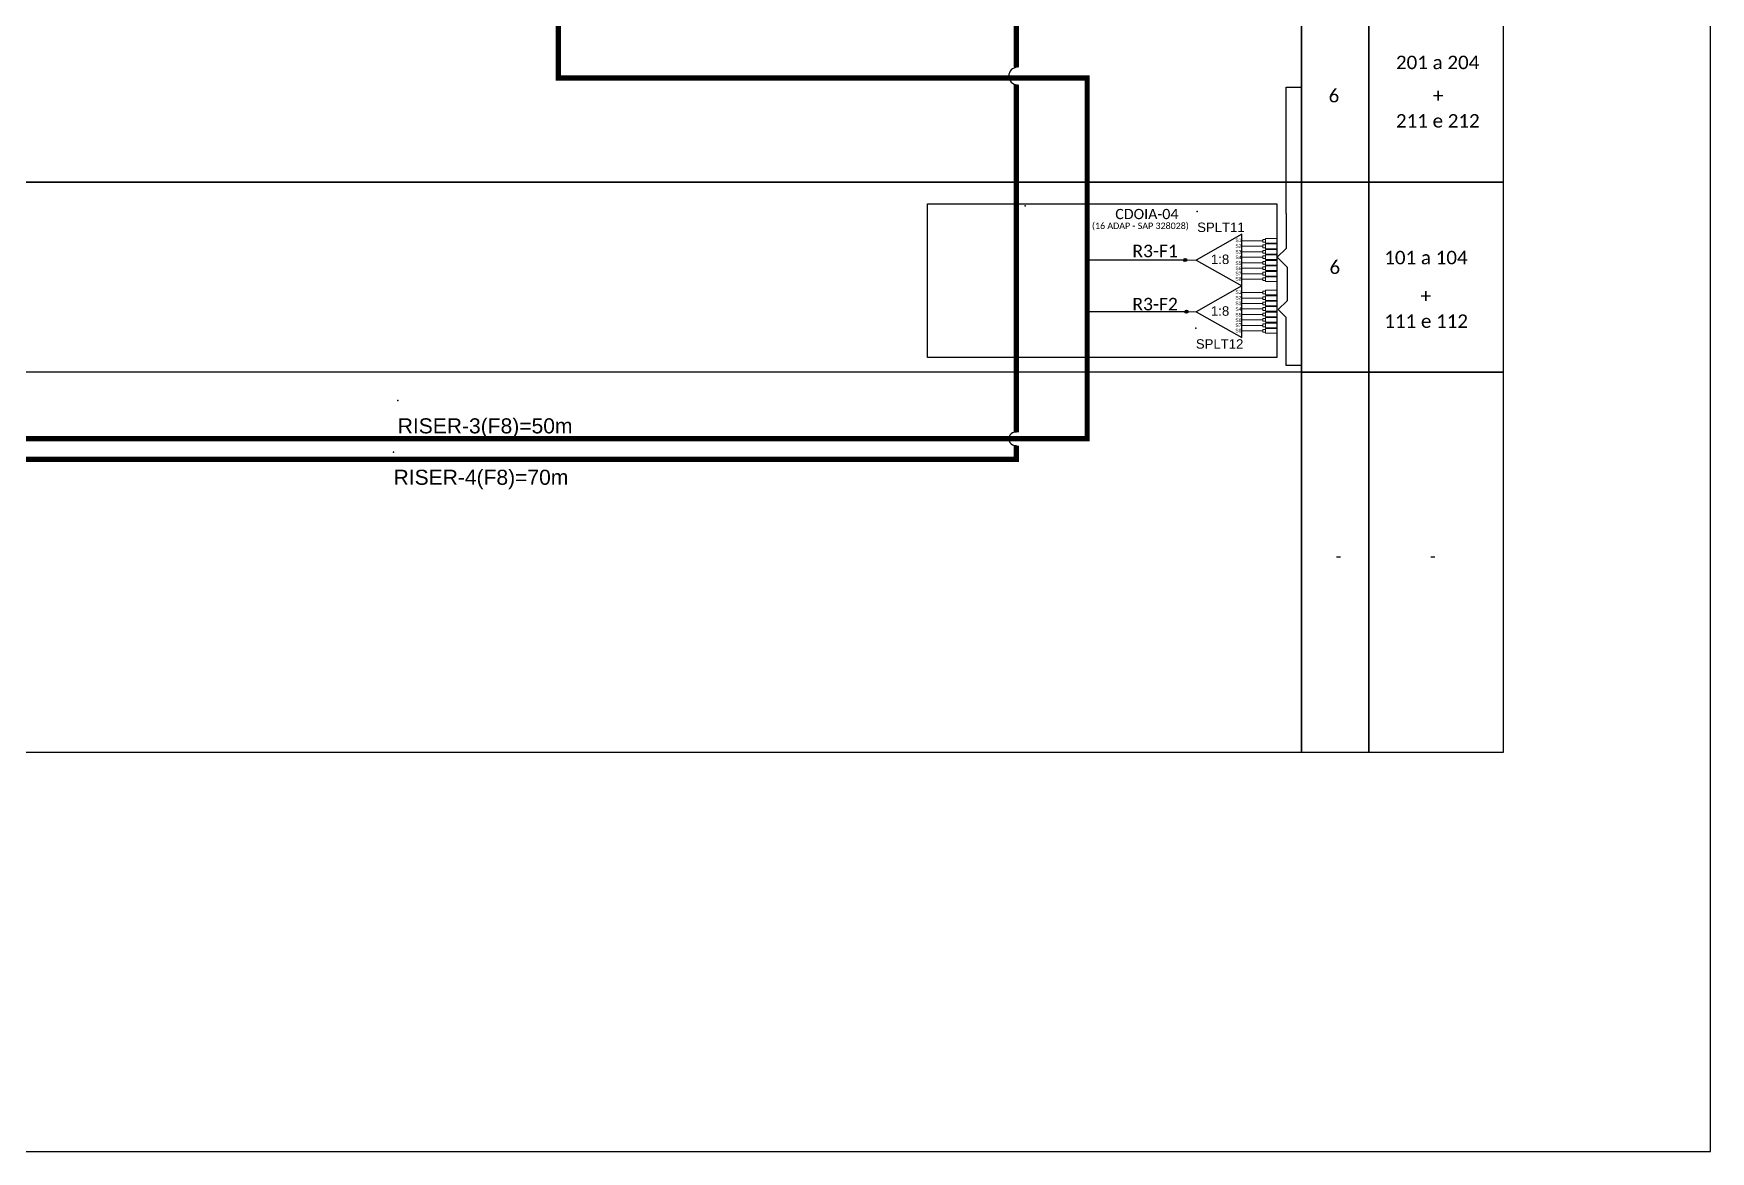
# Model space of a CAD drawing. Header units: metres. Extents: x -357 to 1409, y -312 to 282.
# Drawn here: x 253.1 to 484, y -311.8 to -157.8 of the extents above; entities that cross this region are included whole.
import ezdxf
from ezdxf.enums import TextEntityAlignment as Align

# ---------------------------------------------------------------- set-up
doc = ezdxf.new("R2010")
doc.units = ezdxf.units.M
doc.styles.add('ARIAL', font='arial.ttf')
doc.styles.add('WMF-Calibri0', font='calibri.ttf')

# ---------------------------------------------------------------- blocks, each defined once
blk = doc.blocks.new('SPLITTER_')
blk.add_point((0, 0))
at = {"style": 'ARIAL', "flags": 4}
blk.add_attdef('SPLT', (0, -3.26), '', height=1.5, dxfattribs=at)
blk = doc.blocks.new('A$C415C251F')
at = {"color": 3}
blk.add_point((0, 0), dxfattribs=at)
blk = doc.blocks.new('LEG_CDOIA8_C-SPLT_ESQ')
at = {"color": 3, "extrusion": (0, 0, -1), "xscale": -1, "zscale": -1}
blk.add_blockref('A$C415C251F', (0, 0), dxfattribs=at)
at = {"color": 1, "style": 'WMF-Calibri0', "flags": 4}
blk.add_attdef('MODELO', text='', height=1.5, dxfattribs=at).set_placement((22.54, -4.54), align=Align.CENTER)
blk.add_attdef('CDO', (21.44, -2.61), '', height=2, dxfattribs=at)
at = {"style": 'ARIAL', "flags": 4}
blk.add_attdef('SPLITAGEM', text='', height=1.5, dxfattribs=at).set_placement((18.61, -12.59), align=Align.CENTER)
blk = doc.blocks.new('SPLT_1-8_SC-APC')
at = {"color": 1}
blk.add_lwpolyline([(-7.37, -2.1), (-17.04, -7.55), (-7.37, -13), (-7.37, -2.1)], dxfattribs=at)
at = {"color": 3, "lineweight": 0}
for points in [[(-2.99, -3.51), (-7.37, -3.51)], [(-2.41, -3.02), (-2.41, -4)], [(-2.41, -3.02), (0, -3.02)], [(-7.37, -4.66), (-2.99, -4.66)], [(-7.37, -5.82), (-2.99, -5.82)], [(-7.37, -6.97), (-2.99, -6.97)], [(-2.41, -4), (0, -4)], [(-2.41, -4.17), (-2.41, -5.16)], [(-2.41, -4.17), (0, -4.17)], [(-2.41, -5.16), (0, -5.16)], [(-2.41, -5.32), (-2.41, -6.31)], [(-2.41, -5.32), (0, -5.32)], [(-2.41, -6.31), (0, -6.31)], [(-2.41, -6.48), (-2.41, -7.46)], [(-2.41, -6.48), (0, -6.48)], [(-7.37, -8.12), (-2.99, -8.12)], [(-7.37, -9.28), (-2.99, -9.28)], [(-7.37, -10.43), (-2.99, -10.43)], [(-2.41, -7.46), (0, -7.46)], [(-2.41, -7.63), (-2.41, -8.62)], [(-2.41, -7.63), (0, -7.63)], [(-2.41, -8.62), (0, -8.62)], [(-2.41, -8.78), (-2.41, -9.77)], [(-2.41, -8.78), (0, -8.78)], [(-2.41, -9.77), (0, -9.77)], [(-2.41, -9.94), (-2.41, -10.92)], [(-2.41, -9.94), (0, -9.94)], [(-7.37, -11.58), (-2.99, -11.58)], [(-2.41, -10.92), (0, -10.92)], [(-2.41, -11.09), (-2.41, -12.08)], [(-2.41, -11.09), (0, -11.09)], [(-2.41, -12.08), (0, -12.08)]]:
    blk.add_lwpolyline(points, dxfattribs=at)
for points in [[(-2.99, -3.22), (-2.41, -3.22), (-2.41, -3.8), (-2.99, -3.8)], [(-2.99, -4.38), (-2.41, -4.38), (-2.41, -4.95), (-2.99, -4.95)], [(-2.99, -5.53), (-2.41, -5.53), (-2.41, -6.1), (-2.99, -6.1)], [(-2.99, -6.68), (-2.41, -6.68), (-2.41, -7.26), (-2.99, -7.26)], [(-2.99, -7.84), (-2.41, -7.84), (-2.41, -8.41), (-2.99, -8.41)], [(-2.99, -8.99), (-2.41, -8.99), (-2.41, -9.56), (-2.99, -9.56)], [(-2.99, -10.14), (-2.41, -10.14), (-2.41, -10.72), (-2.99, -10.72)], [(-2.99, -11.3), (-2.41, -11.3), (-2.41, -11.87), (-2.99, -11.87)]]:
    blk.add_lwpolyline(points, close=True, dxfattribs=at)
at = {"color": 1, "lineweight": 0}
blk.add_lwpolyline([(-17.04, -7.55), (-19.26, -7.55)], dxfattribs=at)
at = {"color": 1, "style": 'ARIAL'}
for s, height, p in [('S1', 0.75, (-8.74, -3.78)), ('1:8', 2, (-13.91, -8.4)), ('S2', 0.75, (-8.74, -4.97)), ('S3', 0.75, (-8.74, -6.18)), ('S4', 0.75, (-8.74, -7.36)), ('S5', 0.75, (-8.74, -8.57)), ('S6', 0.75, (-8.74, -9.69)), ('S7', 0.75, (-8.74, -10.78)), ('S8', 0.75, (-8.74, -11.9))]:
    blk.add_text(s, height=height, dxfattribs=at).set_placement(p)

msp = doc.modelspace()

# ---------------------------------------------------------------- hatches: boundary and pattern name
h = msp.add_hatch(color=3)
h.dxf.hatch_style = 1
edge = h.paths.add_edge_path()
edge.add_arc((411.67, -189), 0.221, 0, 360)
h = msp.add_hatch(color=3)
h.dxf.hatch_style = 1
edge = h.paths.add_edge_path()
edge.add_arc((411.86, -196.12), 0.221, 0, 360)

# ---------------------------------------------------------------- linework, layer by layer
for p, q in [((48.41, -178.27), (427.68, -178.27)), ((427.68, -178.27), (427.68, -204.46)), ((427.68, -178.27), (436.94, -178.27)), ((427.68, -204.46), (427.68, -178.27)), ((436.94, -178.27), (455.46, -178.27)), ((436.94, -204.46), (436.94, -178.27)), ((436.94, -178.27), (436.94, -204.46)), ((455.46, -178.27), (455.46, -204.46)), ((427.68, -204.46), (48.41, -204.46)), ((436.94, -204.46), (427.68, -204.46)), ((427.68, -204.46), (427.68, -230.66)), ((427.68, -204.46), (436.94, -204.46)), ((427.68, -230.66), (427.68, -204.46)), ((455.46, -204.46), (436.94, -204.46)), ((436.94, -204.46), (455.46, -204.46)), ((436.94, -230.66), (436.94, -204.46)), ((436.94, -204.46), (436.94, -230.66)), ((455.46, -204.46), (455.46, -230.66)), ((427.68, -230.66), (427.68, -256.85)), ((427.68, -256.85), (427.68, -230.66)), ((436.94, -256.85), (436.94, -230.66)), ((436.94, -230.66), (436.94, -256.85)), ((455.46, -230.66), (455.46, -256.85)), ((427.68, -256.85), (48.41, -256.85)), ((436.94, -256.85), (427.68, -256.85)), ((455.46, -256.85), (436.94, -256.85))]:
    msp.add_line(p, q)
at = {"color": 7}
msp.add_lwpolyline([(-357, -311.79), (484, -311.79), (484, 282.21), (-357, 282.21)], close=True, dxfattribs=at)
at = {"color": 94, "const_width": 0.726}
for points in [[(398.17, -189), (398.17, -163.92), (325.33, -163.92), (325.37, -137.06)], [(221.18, -222.76), (221.18, -213.62), (398.17, -213.62), (398.17, -189)]]:
    msp.add_lwpolyline(points, dxfattribs=at)
at = {"color": 30, "const_width": 0.726}
for points in [[(388.42, -162.46), (388.42, -141.87)], [(388.42, -212.74), (388.42, -164.85)], [(229.01, -222.76), (229.01, -216.45), (388.42, -216.45), (388.42, -214.55)]]:
    msp.add_lwpolyline(points, dxfattribs=at)
for points in [[(48.41, -152.07), (427.68, -152.07), (427.68, -178.27), (48.41, -178.27)], [(427.68, -152.07), (436.94, -152.07), (436.94, -178.27), (427.68, -178.27)], [(436.94, -152.07), (455.46, -152.07), (455.46, -178.27), (436.94, -178.27)]]:
    msp.add_lwpolyline(points, close=True)
at = {"color": 3}
for points in [[(425.57, -182.6), (425.57, -165.17), (427.68, -165.17)], [(425.57, -182.6), (425.57, -187.42), (424.31, -188.63), (425.72, -189.99)], [(425.72, -189.99), (425.72, -194.62), (424.47, -195.83), (425.53, -196.85)], [(425.53, -196.85), (425.53, -203.49), (427.58, -203.49)]]:
    msp.add_lwpolyline(points, dxfattribs=at)
at = {"color": 1}
for points in [[(419.21, -202.43), (376.16, -202.43), (376.16, -181.28), (419.21, -181.28)], [(419.21, -181.28), (424.29, -181.28), (424.29, -202.43), (419.21, -202.43)]]:
    msp.add_lwpolyline(points, dxfattribs=at)
at = {"color": 94}
for points in [[(411.52, -189), (398.17, -189)], [(411.71, -196.12), (398.17, -196.12)]]:
    msp.add_lwpolyline(points, dxfattribs=at)
at = {"color": 3}
for centre in [(411.67, -189), (411.86, -196.12)]:
    msp.add_circle(centre, 0.221, dxfattribs=at)
at = {"color": 30}
for centre, radius, start, end in [((388.58, -163.66), 1.2, 91.2442, 268.7558), ((388.29, -213.64), 0.917, 81.7786, 278.2214)]:
    msp.add_arc(centre, radius, start, end, dxfattribs=at)

# ---------------------------------------------------------------- block references
at = {"color": 3}
ref = msp.add_blockref('LEG_CDOIA8_C-SPLT_ESQ', (389.61, -181.53), dxfattribs=dict(at, xscale=0.7047479877656797, yscale=0.7047479877656797, zscale=0.7047479877656797))
ref.add_attrib('CDO', 'CDOIA-04', (402.04, -183.37), dxfattribs={"color": 1, "height": 1.409, "style": 'WMF-Calibri0'})
ref.add_attrib('MODELO', '(16 ADAP - SAP 328028)', dxfattribs={"color": 1, "height": 0.8809, "style": 'WMF-Calibri0'}).set_placement((405.5, -184.73), align=Align.CENTER)
ref = msp.add_blockref('SPLITTER_', (413.32, -182.32), dxfattribs=dict(xscale=0.8640000000001964, yscale=0.8640000000001964, zscale=0.8640000000001964))
ref.add_attrib('SPLT', 'SPLT11', (413.32, -185.14), dxfattribs={"height": 1.296, "style": 'ARIAL'})
at = {"color": 3, "xscale": 0.6531839999997574, "yscale": 0.6531839999997574, "zscale": 0.6531839999997574}
for p in [(424.29, -184.07), (424.29, -191.19)]:
    msp.add_blockref('SPLT_1-8_SC-APC', p, dxfattribs=at)
ref = msp.add_blockref('SPLITTER_', (413.14, -198.39), dxfattribs=dict(xscale=0.8640000000001964, yscale=0.8640000000001964, zscale=0.8640000000001964))
ref.add_attrib('SPLT', 'SPLT12', (413.14, -201.21), dxfattribs={"height": 1.296, "style": 'ARIAL'})
at = {"color": 5}
ref = msp.add_blockref('SPLITTER_', (303.23, -208.37), dxfattribs=dict(at, xscale=1.382400000000314, yscale=1.382400000000314, zscale=1.382400000000314))
ref.add_attrib('SPLT', 'RISER-3(F8)=50m', (303.23, -212.88), dxfattribs={"color": 94, "height": 2.0736, "style": 'ARIAL'})
at = {"color": 30}
ref = msp.add_blockref('SPLITTER_', (302.66, -215.45), dxfattribs=dict(at, xscale=1.382400000000317, yscale=1.382400000000317, zscale=1.382400000000317))
ref.add_attrib('SPLT', 'RISER-4(F8)=70m', (302.66, -219.96), dxfattribs={"color": 0, "height": 2.0736, "style": 'ARIAL'})

# ---------------------------------------------------------------- texts
at = {"style": 'WMF-Calibri0'}
for s, height, p in [('201 a 204', 1.854, (440.69, -162.71)), ('6', 1.85, (431.42, -167.28)), ('+', 1.85, (445.78, -167.28)), ('211 e 212', 1.854, (440.69, -170.76)), ('6', 1.85, (431.54, -190.92)), ('101 a 104', 1.854, (439.08, -189.59)), ('+', 1.85, (444.09, -194.86)), ('111 e 112', 1.854, (439.08, -198.35))]:
    msp.add_text(s, height=height, dxfattribs=at).set_placement(p)
at = {"color": 94, "style": 'WMF-Calibri0'}
for s, p in [('R3-F1', (404.4, -188.62)), ('R3-F2', (404.4, -195.94))]:
    msp.add_text(s, height=1.728, dxfattribs=at).set_placement(p)
at = {"style": 'ARIAL', "flags": 12}
for p in [(432.78, -229.7), (445.77, -229.7)]:
    msp.add_attdef('-', text='XX', height=1.84, dxfattribs=at).set_placement(p, align=Align.MIDDLE_CENTER)

doc.saveas('drawing.dxf')
